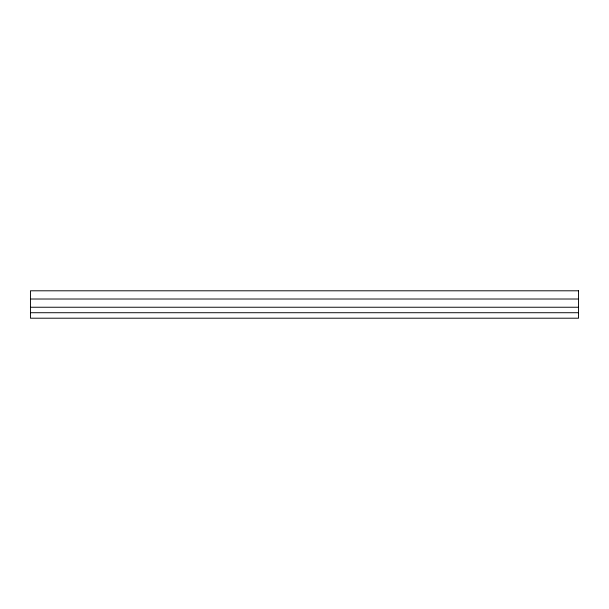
<?xml version="1.0" encoding="UTF-8"?>
<svg xmlns="http://www.w3.org/2000/svg" width="609" height="609" viewBox="0 0 609 609"><rect width="100%" height="100%" fill="white"/><g stroke="black" fill="none" stroke-linecap="round" stroke-linejoin="round"><path stroke-width="0.91" d="M30.45 299.019L578.55 299.019M30.45 307.24L578.55 307.24M30.45 312.721L578.55 312.721M578.55 290.798L30.45 290.798L30.45 318.202L578.55 318.202L578.55 290.798"/></g></svg>
